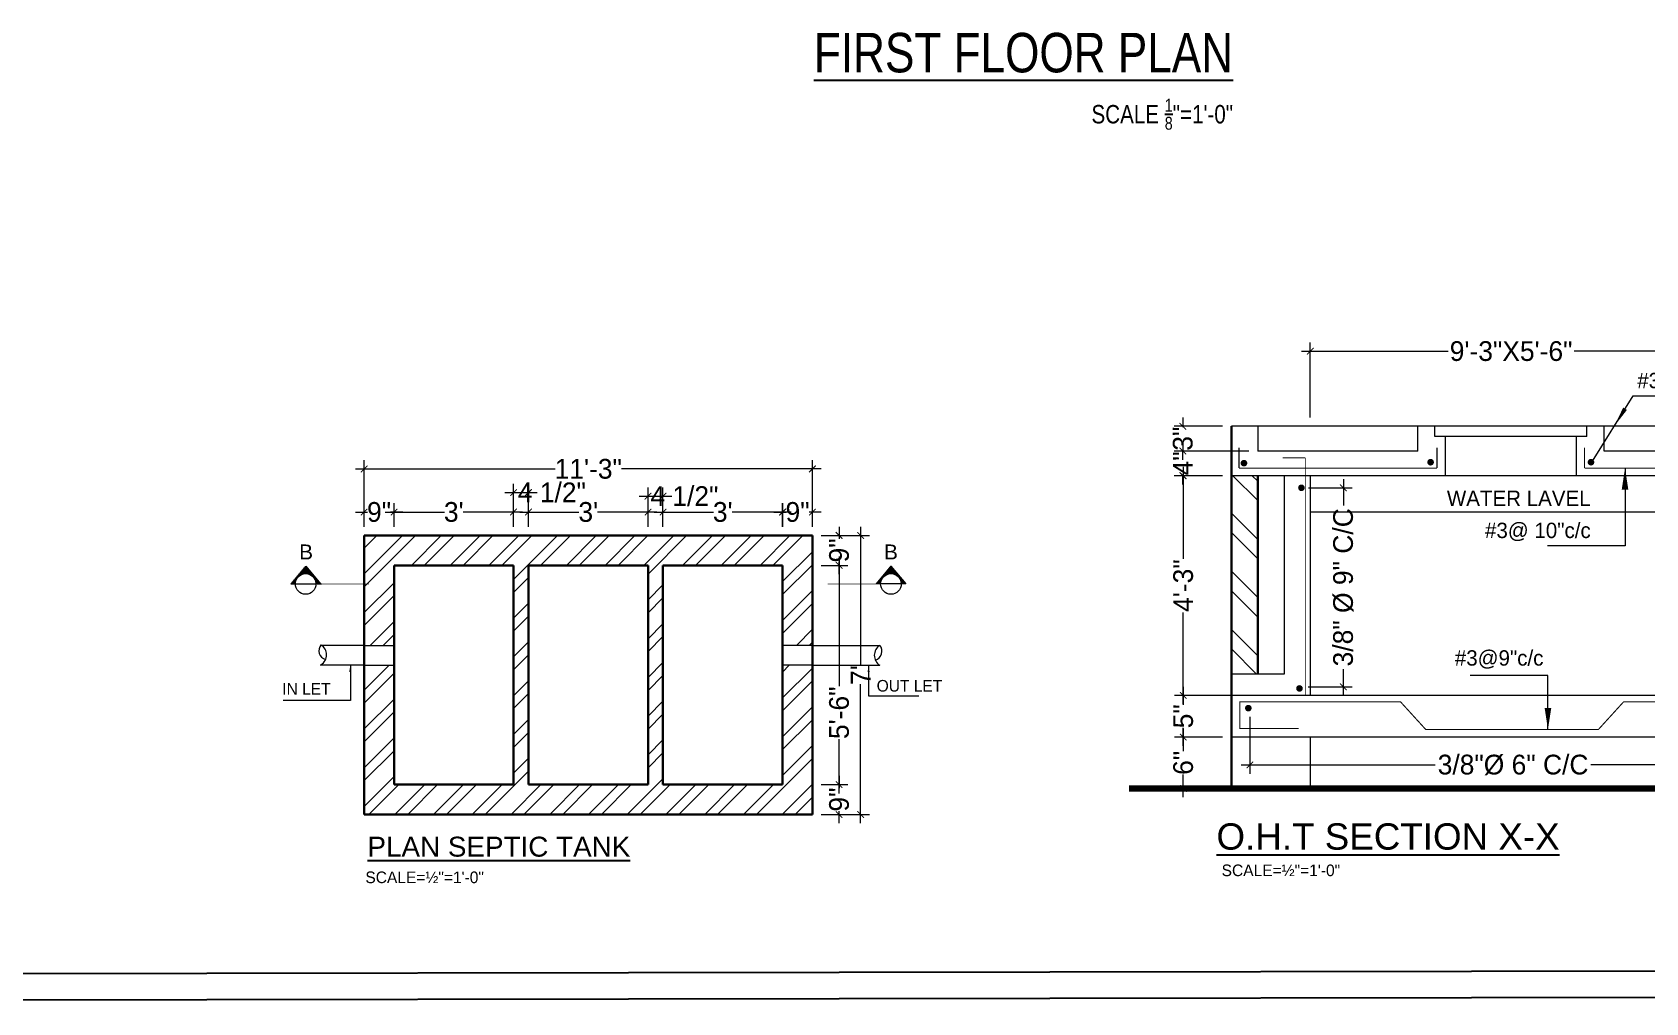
# Model space of a CAD drawing. Header units: inches. Extents: x -139043 to 10134, y -60114 to -24856.
# Drawn here: x -7789 to -7054, y -27803 to -27361 of the extents above; entities that cross this region are included whole.
import ezdxf
from ezdxf.enums import TextEntityAlignment as Align

# ---------------------------------------------------------------- set-up
doc = ezdxf.new("R2010")
doc.units = ezdxf.units.IN
doc.header["$MEASUREMENT"] = 0
doc.header["$PDMODE"] = 34
doc.layers.get('Defpoints').update_dxf_attribs({"color": 183})
for name, color, linetype, lineweight in [('demention', 1, 'Continuous', 5), ('dimension', 8, 'Continuous', 20), ('gwr', 255, 'Continuous', 13), ('HATCH', 8, 'Continuous', 5), ('wall', 1, 'Continuous', 30)]:
    doc.layers.add(name, color=color, linetype=linetype, lineweight=lineweight)
doc.layers.add('GASS', color=7, linetype='Continuous', true_color=0x00f000)
doc.layers.add('stair', color=6, linetype='Continuous')
doc.layers.add('TEXT', color=2, linetype='Continuous')
doc.styles.add('AZHAR', font='romantic.ttf', dxfattribs={"width": 0.8})
doc.styles.add('ROMANS', font='romans', dxfattribs={"height": 6})
doc.styles.add('ROMANTIC', font='arial.ttf', dxfattribs={"width": 0.75, "height": 12})
doc.styles.add('STYLE2', font='arial.ttf')
doc.dimstyles.new('1-2', dxfattribs={"dimtxt": 9, "dimasz": 3, "dimexe": 4, "dimexo": 4, "dimgap": 4, "dimtad": 0, "dimdec": 1, "dimzin": 0, "dimdsep": 46, "dimlunit": 4, "dimtxsty": 'Standard', "dimblk": 'ARCHTICK', "dimcen": 4, "dimdle": 4, "dimclrd": 1, "dimclre": 1, "dimclrt": 3, "dimadec": 0, "dimazin": 0, "dimtfac": 1, "dimtdec": 1, "dimtofl": 0, "dimtmove": 1, "dimatfit": 3, "dimldrblk": 'ARCHTICK', "dimfxl": 4, "dimtolj": 1, "dimtzin": 0, "dimarcsym": 0})
doc.dimstyles.new('SUBMISSION', dxfattribs={"dimtxt": 6.125, "dimasz": 3, "dimexe": 2.5, "dimexo": 2.5, "dimgap": 1.5, "dimtad": 1, "dimdec": 4, "dimzin": 3, "dimdsep": 46, "dimlunit": 4, "dimtxsty": 'ROMANS', "dimcen": 3, "dimdle": 2, "dimclrd": 1, "dimclre": 1, "dimclrt": 7, "dimadec": 0, "dimazin": 0, "dimtfac": 1, "dimtdec": 4, "dimtofl": 0, "dimtmove": 2, "dimatfit": 3, "dimfxl": 1, "dimtolj": 1, "dimlwd": 9, "dimlwe": 9, "dimarcsym": 0})

# ---------------------------------------------------------------- blocks, each defined once
blk = doc.blocks.new('_ArchTick')
at = {"color": 0, "linetype": 'ByBlock', "const_width": 0.15}
blk.add_lwpolyline([(-0.5, -0.5), (0.5, 0.5)], dxfattribs=at)
blk = doc.blocks.new('*D195')
at = {"layer": 'Defpoints', "color": 0}
for p in [(-32012.13, -22047.61), (-32025.67, -22058.27), (-32012.13, -22058.27)]:
    blk.add_point(p, dxfattribs=at)
at = {"layer": 'dimension', "color": 1, "lineweight": -2}
for p, q in [((-32025.67, -22054.27), (-32025.67, -22043.61)), ((-32012.13, -22054.27), (-32012.13, -22043.61)), ((-32029.67, -22047.61), (-32024.17, -22047.61)), ((-32008.13, -22047.61), (-32013.64, -22047.61))]:
    blk.add_line(p, q, dxfattribs=at)
at = {"layer": 'dimension', "color": 1, "lineweight": -2, "xscale": 3, "yscale": 3, "zscale": 3, "rotation": 180}
blk.add_blockref('_ArchTick', (-32025.67, -22047.61), dxfattribs=at)
at = {"layer": 'dimension', "color": 1, "lineweight": -2, "xscale": 3, "yscale": 3, "zscale": 3}
blk.add_blockref('_ArchTick', (-32012.13, -22047.61), dxfattribs=at)
at = {"layer": 'dimension', "color": 2, "insert": (-32018.9, -22047.61), "char_height": 9, "attachment_point": 5}
blk.add_mtext('\\A1;9"', dxfattribs=at)
blk = doc.blocks.new('*D196')
at = {"layer": 'Defpoints', "color": 0}
for p in [(-32012.13, -22058.27), (-31999.96, -22058.27), (-32012.13, -22071.9)]:
    blk.add_point(p, dxfattribs=at)
at = {"layer": 'dimension', "color": 1, "lineweight": -2}
for p, q in [((-32008.13, -22058.27), (-31995.96, -22058.27)), ((-31999.96, -22054.27), (-31999.96, -22059.82)), ((-32008.13, -22071.9), (-31995.96, -22071.9)), ((-31999.96, -22075.9), (-31999.96, -22070.35))]:
    blk.add_line(p, q, dxfattribs=at)
at = {"layer": 'dimension', "color": 1, "lineweight": -2, "xscale": 3, "yscale": 3, "zscale": 3}
for p, rotation in [((-31999.96, -22058.27), 90), ((-31999.96, -22071.9), 270)]:
    blk.add_blockref('_ArchTick', p, dxfattribs=dict(at, rotation=rotation))
at = {"layer": 'dimension', "color": 2, "insert": (-31999.96, -22065.09), "char_height": 9, "attachment_point": 5, "rotation": 90}
blk.add_mtext('\\A1;9"', dxfattribs=at)
blk = doc.blocks.new('*D197')
at = {"layer": 'Defpoints', "color": 0}
for p in [(-32080.25, -22040.39), (-32087.07, -22058.27), (-32080.25, -22058.27)]:
    blk.add_point(p, dxfattribs=at)
at = {"layer": 'dimension', "color": 1, "lineweight": -2}
for p, q in [((-32087.07, -22054.27), (-32087.07, -22036.39)), ((-32080.25, -22054.27), (-32080.25, -22036.39)), ((-32091.07, -22040.39), (-32076.25, -22040.39))]:
    blk.add_line(p, q, dxfattribs=at)
at = {"layer": 'dimension', "color": 1, "lineweight": -2, "xscale": 3, "yscale": 3, "zscale": 3, "rotation": 180}
blk.add_blockref('_ArchTick', (-32087.07, -22040.39), dxfattribs=at)
at = {"layer": 'dimension', "color": 1, "lineweight": -2, "xscale": 3, "yscale": 3, "zscale": 3}
blk.add_blockref('_ArchTick', (-32080.25, -22040.39), dxfattribs=at)
at = {"layer": 'dimension', "color": 2, "insert": (-32070.5, -22040.39), "char_height": 9, "attachment_point": 5}
blk.add_mtext('\\A1;4 1/2"', dxfattribs=at)
blk = doc.blocks.new('*D198')
at = {"layer": 'Defpoints', "color": 0}
for p in [(-32025.76, -22047.61), (-32080.25, -22058.27), (-32025.76, -22058.27)]:
    blk.add_point(p, dxfattribs=at)
at = {"layer": 'dimension', "color": 1, "lineweight": -2}
for p, q in [((-32080.25, -22054.27), (-32080.25, -22043.61)), ((-32025.76, -22054.27), (-32025.76, -22043.61)), ((-32084.25, -22047.61), (-32057.24, -22047.61)), ((-32021.76, -22047.61), (-32048.77, -22047.61))]:
    blk.add_line(p, q, dxfattribs=at)
at = {"layer": 'dimension', "color": 1, "lineweight": -2, "xscale": 3, "yscale": 3, "zscale": 3, "rotation": 180}
blk.add_blockref('_ArchTick', (-32080.25, -22047.61), dxfattribs=at)
at = {"layer": 'dimension', "color": 1, "lineweight": -2, "xscale": 3, "yscale": 3, "zscale": 3}
blk.add_blockref('_ArchTick', (-32025.76, -22047.61), dxfattribs=at)
at = {"layer": 'dimension', "color": 2, "insert": (-32053.01, -22047.61), "char_height": 9, "attachment_point": 5}
blk.add_mtext("\\A1;3'", dxfattribs=at)
blk = doc.blocks.new('*D199')
at = {"layer": 'Defpoints', "color": 0}
for p in [(-32012.13, -22171.81), (-31999.96, -22171.81), (-32012.13, -22185.44)]:
    blk.add_point(p, dxfattribs=at)
at = {"layer": 'dimension', "color": 1, "lineweight": -2}
for p, q in [((-31999.96, -22167.81), (-31999.96, -22173.36)), ((-32008.13, -22171.81), (-31995.96, -22171.81)), ((-32008.13, -22185.44), (-31995.96, -22185.44)), ((-31999.96, -22189.44), (-31999.96, -22183.89))]:
    blk.add_line(p, q, dxfattribs=at)
at = {"layer": 'dimension', "color": 1, "lineweight": -2, "xscale": 3, "yscale": 3, "zscale": 3}
for p, rotation in [((-31999.96, -22171.81), 90), ((-31999.96, -22185.44), 270)]:
    blk.add_blockref('_ArchTick', p, dxfattribs=dict(at, rotation=rotation))
at = {"layer": 'dimension', "color": 2, "insert": (-31999.96, -22178.62), "char_height": 9, "attachment_point": 5, "rotation": 90}
blk.add_mtext('\\A1;9"', dxfattribs=at)
blk = doc.blocks.new('*D200')
at = {"layer": 'Defpoints', "color": 0}
for p in [(-32012.13, -22071.9), (-31999.96, -22071.9), (-32012.13, -22171.81)]:
    blk.add_point(p, dxfattribs=at)
at = {"layer": 'dimension', "color": 1, "lineweight": -2}
for p, q in [((-32008.13, -22071.9), (-31995.96, -22071.9)), ((-31999.96, -22067.9), (-31999.96, -22127.01)), ((-31999.96, -22175.81), (-31999.96, -22151.12)), ((-32008.13, -22171.81), (-31995.96, -22171.81))]:
    blk.add_line(p, q, dxfattribs=at)
at = {"layer": 'dimension', "color": 1, "lineweight": -2, "xscale": 3, "yscale": 3, "zscale": 3}
for p, rotation in [((-31999.96, -22071.9), 90), ((-31999.96, -22171.81), 270)]:
    blk.add_blockref('_ArchTick', p, dxfattribs=dict(at, rotation=rotation))
at = {"layer": 'dimension', "color": 2, "insert": (-31999.96, -22139.07), "char_height": 9, "attachment_point": 5, "rotation": 90}
blk.add_mtext('\\A1;5\'-6"', dxfattribs=at)
blk = doc.blocks.new('*D201')
at = {"layer": 'Defpoints', "color": 0}
for p in [(-32012.13, -22058.27), (-31990.14, -22058.27), (-32012.13, -22185.44)]:
    blk.add_point(p, dxfattribs=at)
at = {"layer": 'dimension', "color": 1, "lineweight": -2}
for p, q in [((-32008.13, -22058.27), (-31986.14, -22058.27)), ((-31990.14, -22054.27), (-31990.14, -22117.66)), ((-31990.14, -22189.44), (-31990.14, -22126.05)), ((-32008.13, -22185.44), (-31986.14, -22185.44))]:
    blk.add_line(p, q, dxfattribs=at)
at = {"layer": 'dimension', "color": 1, "lineweight": -2, "xscale": 3, "yscale": 3, "zscale": 3}
for p, rotation in [((-31990.14, -22058.27), 90), ((-31990.14, -22185.44), 270)]:
    blk.add_blockref('_ArchTick', p, dxfattribs=dict(at, rotation=rotation))
at = {"layer": 'dimension', "color": 2, "insert": (-31990.14, -22121.86), "char_height": 9, "attachment_point": 5, "rotation": 90}
blk.add_mtext("\\A1;7'", dxfattribs=at)
blk = doc.blocks.new('*X175')
at = {"color": 0}
for p, q in [((162, 195), (194, 195)), ((165, 123), (165, 198)), ((166, 200), (190, 200)), ((170, 124), (170, 204)), ((171, 205), (185, 205)), ((175, 210), (181, 210)), ((175, 124), (175, 210)), ((180, 124), (180, 212)), ((185, 124), (185, 206)), ((190, 123), (190, 200)), ((4, 5), (54, 5)), ((5, 0), (5, 6)), ((8, 10), (54, 10)), ((10, 0), (10, 12)), ((12, 15), (55, 15)), ((15, 0), (15, 18)), ((17, 20), (56, 20)), ((20, 0), (20, 24)), ((21, 25), (57, 25)), ((25, 30), (58, 30)), ((25, 0), (25, 30)), ((29, 35), (59, 35)), ((30, 0), (30, 36)), ((33, 40), (61, 40)), ((35, 0), (35, 42)), ((37, 45), (62, 45)), ((40, 0), (40, 48)), ((42, 50), (65, 50)), ((45, 0), (45, 54)), ((46, 55), (67, 55)), ((50, 60), (69, 60)), ((50, 0), (50, 60)), ((54, 65), (72, 65)), ((55, 16), (55, 66)), ((58, 70), (76, 70)), ((60, 38), (60, 72)), ((62, 75), (79, 75)), ((65, 51), (65, 78)), ((67, 80), (83, 80)), ((70, 61), (70, 84)), ((71, 85), (88, 85)), ((75, 90), (93, 90)), ((75, 69), (75, 90)), ((79, 95), (98, 95)), ((80, 76), (80, 96)), ((83, 100), (105, 100)), ((85, 82), (85, 102)), ((87, 105), (112, 105)), ((90, 87), (90, 108)), ((91, 110), (121, 110)), ((95, 92), (95, 114)), ((96, 115), (132, 115)), ((100, 120), (147, 120)), ((100, 96), (100, 120)), ((104, 125), (252, 125)), ((105, 100), (105, 126)), ((108, 130), (248, 130)), ((110, 104), (110, 132)), ((112, 135), (244, 135)), ((115, 107), (115, 138)), ((116, 140), (240, 140)), ((120, 110), (120, 144)), ((121, 145), (235, 145)), ((125, 150), (231, 150)), ((125, 112), (125, 150)), ((129, 155), (227, 155)), ((130, 114), (130, 156)), ((133, 160), (223, 160)), ((135, 116), (135, 162)), ((137, 165), (219, 165)), ((140, 118), (140, 168)), ((141, 170), (215, 170)), ((145, 120), (145, 174)), ((146, 175), (210, 175)), ((150, 180), (206, 180)), ((150, 121), (150, 180)), ((154, 185), (202, 185)), ((155, 122), (155, 186)), ((158, 190), (198, 190)), ((160, 123), (160, 192)), ((195, 123), (195, 194)), ((200, 122), (200, 188)), ((205, 121), (205, 182)), ((209, 120), (256, 120)), ((210, 120), (210, 176)), ((215, 118), (215, 170)), ((220, 117), (220, 164)), ((224, 115), (260, 115)), ((225, 115), (225, 157)), ((230, 113), (230, 151)), ((235, 110), (235, 145)), ((235, 110), (265, 110)), ((240, 107), (240, 139)), ((244, 105), (269, 105)), ((245, 104), (245, 133)), ((250, 101), (250, 127)), ((251, 100), (273, 100)), ((255, 97), (255, 121)), ((258, 95), (277, 95)), ((260, 93), (260, 115)), ((263, 90), (281, 90)), ((265, 88), (265, 109)), ((268, 85), (285, 85)), ((270, 83), (270, 103)), ((273, 80), (289, 80)), ((275, 77), (275, 97)), ((277, 75), (294, 75)), ((280, 71), (280, 91)), ((280, 70), (298, 70)), ((284, 65), (302, 65)), ((285, 63), (285, 85)), ((287, 60), (306, 60)), ((289, 55), (310, 55)), ((290, 53), (290, 79)), ((291, 50), (314, 50)), ((294, 45), (319, 45)), ((295, 41), (295, 73)), ((295, 40), (323, 40)), ((297, 35), (327, 35)), ((298, 30), (331, 30)), ((299, 25), (335, 25)), ((300, 22), (300, 67)), ((300, 20), (339, 20)), ((301, 15), (344, 15)), ((302, 10), (348, 10)), ((302, 5), (352, 5)), ((305, 0), (305, 61)), ((310, 0), (310, 55)), ((315, 0), (315, 49)), ((320, 0), (320, 43)), ((325, 0), (325, 37)), ((330, 0), (330, 31)), ((335, 0), (335, 25)), ((340, 0), (340, 19)), ((345, 0), (345, 13)), ((350, 0), (350, 7)), ((355, 0), (355, 1))]:
    blk.add_line(p, q, dxfattribs=at)
blk = doc.blocks.new('*D202')
at = {"layer": 'Defpoints', "color": 0}
for p in [(-32148.38, -22047.61), (-32202.87, -22058.27), (-32148.38, -22058.27)]:
    blk.add_point(p, dxfattribs=at)
at = {"layer": 'dimension', "color": 1, "lineweight": -2}
for p, q in [((-32202.87, -22054.27), (-32202.87, -22043.61)), ((-32148.38, -22054.27), (-32148.38, -22043.61)), ((-32206.87, -22047.61), (-32179.86, -22047.61)), ((-32144.38, -22047.61), (-32171.39, -22047.61))]:
    blk.add_line(p, q, dxfattribs=at)
at = {"layer": 'dimension', "color": 1, "lineweight": -2, "xscale": 3, "yscale": 3, "zscale": 3, "rotation": 180}
blk.add_blockref('_ArchTick', (-32202.87, -22047.61), dxfattribs=at)
at = {"layer": 'dimension', "color": 1, "lineweight": -2, "xscale": 3, "yscale": 3, "zscale": 3}
blk.add_blockref('_ArchTick', (-32148.38, -22047.61), dxfattribs=at)
at = {"layer": 'dimension', "color": 2, "insert": (-32175.63, -22047.61), "char_height": 9, "attachment_point": 5}
blk.add_mtext("\\A1;3'", dxfattribs=at)
blk = doc.blocks.new('*D203')
at = {"layer": 'Defpoints', "color": 0}
for p in [(-32202.87, -22047.61), (-32216.5, -22058.27), (-32202.87, -22058.27)]:
    blk.add_point(p, dxfattribs=at)
at = {"layer": 'dimension', "color": 1, "lineweight": -2}
for p, q in [((-32216.5, -22054.27), (-32216.5, -22043.61)), ((-32202.87, -22054.27), (-32202.87, -22043.61)), ((-32220.5, -22047.61), (-32214.95, -22047.61)), ((-32198.87, -22047.61), (-32204.42, -22047.61))]:
    blk.add_line(p, q, dxfattribs=at)
at = {"layer": 'dimension', "color": 1, "lineweight": -2, "xscale": 3, "yscale": 3, "zscale": 3, "rotation": 180}
blk.add_blockref('_ArchTick', (-32216.5, -22047.61), dxfattribs=at)
at = {"layer": 'dimension', "color": 1, "lineweight": -2, "xscale": 3, "yscale": 3, "zscale": 3}
blk.add_blockref('_ArchTick', (-32202.87, -22047.61), dxfattribs=at)
at = {"layer": 'dimension', "color": 2, "insert": (-32209.69, -22047.61), "char_height": 9, "attachment_point": 5}
blk.add_mtext('\\A1;9"', dxfattribs=at)
blk = doc.blocks.new('*D204')
at = {"layer": 'Defpoints', "color": 0}
for p in [(-32141.56, -22038.69), (-32148.38, -22058.27), (-32141.56, -22058.27)]:
    blk.add_point(p, dxfattribs=at)
at = {"layer": 'dimension', "color": 1, "lineweight": -2}
for p, q in [((-32148.38, -22054.27), (-32148.38, -22034.69)), ((-32141.56, -22054.27), (-32141.56, -22034.69)), ((-32152.38, -22038.69), (-32137.56, -22038.69))]:
    blk.add_line(p, q, dxfattribs=at)
at = {"layer": 'dimension', "color": 1, "lineweight": -2, "xscale": 3, "yscale": 3, "zscale": 3, "rotation": 180}
blk.add_blockref('_ArchTick', (-32148.38, -22038.69), dxfattribs=at)
at = {"layer": 'dimension', "color": 1, "lineweight": -2, "xscale": 3, "yscale": 3, "zscale": 3}
blk.add_blockref('_ArchTick', (-32141.56, -22038.69), dxfattribs=at)
at = {"layer": 'dimension', "color": 2, "insert": (-32130.92, -22038.69), "char_height": 9, "attachment_point": 5}
blk.add_mtext('\\A1;4 1/2"', dxfattribs=at)
blk = doc.blocks.new('*D205')
at = {"layer": 'Defpoints', "color": 0}
for p in [(-32012.13, -22027.95), (-32216.5, -22050.21), (-32012.13, -22050.21)]:
    blk.add_point(p, dxfattribs=at)
at = {"layer": 'dimension', "color": 1, "lineweight": -2}
for p, q in [((-32220.5, -22027.95), (-32129.44, -22027.95)), ((-32216.5, -22046.21), (-32216.5, -22023.95)), ((-32008.13, -22027.95), (-32099.19, -22027.95)), ((-32012.13, -22046.21), (-32012.13, -22023.95))]:
    blk.add_line(p, q, dxfattribs=at)
at = {"layer": 'dimension', "color": 1, "lineweight": -2, "xscale": 3, "yscale": 3, "zscale": 3, "rotation": 180}
blk.add_blockref('_ArchTick', (-32216.5, -22027.95), dxfattribs=at)
at = {"layer": 'dimension', "color": 1, "lineweight": -2, "xscale": 3, "yscale": 3, "zscale": 3}
blk.add_blockref('_ArchTick', (-32012.13, -22027.95), dxfattribs=at)
at = {"layer": 'dimension', "color": 2, "insert": (-32114.32, -22027.95), "char_height": 9, "attachment_point": 5}
blk.add_mtext('\\A1;11\'-3"', dxfattribs=at)
blk = doc.blocks.new('*D206')
at = {"layer": 'Defpoints', "color": 0}
for p in [(-32087.07, -22047.61), (-32141.56, -22058.27), (-32087.07, -22058.27)]:
    blk.add_point(p, dxfattribs=at)
at = {"layer": 'dimension', "color": 1, "lineweight": -2}
for p, q in [((-32141.56, -22054.27), (-32141.56, -22043.61)), ((-32087.07, -22054.27), (-32087.07, -22043.61)), ((-32145.56, -22047.61), (-32118.55, -22047.61)), ((-32083.07, -22047.61), (-32110.08, -22047.61))]:
    blk.add_line(p, q, dxfattribs=at)
at = {"layer": 'dimension', "color": 1, "lineweight": -2, "xscale": 3, "yscale": 3, "zscale": 3, "rotation": 180}
blk.add_blockref('_ArchTick', (-32141.56, -22047.61), dxfattribs=at)
at = {"layer": 'dimension', "color": 1, "lineweight": -2, "xscale": 3, "yscale": 3, "zscale": 3}
blk.add_blockref('_ArchTick', (-32087.07, -22047.61), dxfattribs=at)
at = {"layer": 'dimension', "color": 2, "insert": (-32114.32, -22047.61), "char_height": 9, "attachment_point": 5}
blk.add_mtext("\\A1;3'", dxfattribs=at)
blk = doc.blocks.new('*D153')
at = {"layer": 'Defpoints', "color": 0}
for p in [(-31579.57, -22125.16), (-31560.47, -22125.16), (-31579.57, -22153.86)]:
    blk.add_point(p, dxfattribs=at)
at = {"layer": 'dimension', "color": 1, "lineweight": -2}
for p, q in [((-31575.57, -22125.16), (-31556.47, -22125.16)), ((-31560.47, -22121.16), (-31560.47, -22134.24)), ((-31560.47, -22157.86), (-31560.47, -22144.77)), ((-31575.57, -22153.86), (-31556.47, -22153.86))]:
    blk.add_line(p, q, dxfattribs=at)
at = {"layer": 'dimension', "color": 1, "lineweight": -2, "xscale": 3, "yscale": 3, "zscale": 3}
for p, rotation in [((-31560.47, -22125.16), 90), ((-31560.47, -22153.86), 270)]:
    blk.add_blockref('_ArchTick', p, dxfattribs=dict(at, rotation=rotation))
at = {"layer": 'dimension', "color": 2, "insert": (-31560.47, -22139.51), "char_height": 9, "attachment_point": 5, "rotation": 90}
blk.add_mtext('\\A1;9"', dxfattribs=at)
blk = doc.blocks.new('*D154')
at = {"layer": 'Defpoints', "color": 0}
for p in [(-31856.58, -22134.85), (-31748.91, -22134.85), (-31834.7, -22153.86)]:
    blk.add_point(p, dxfattribs=at)
at = {"layer": 'dimension', "color": 1, "lineweight": -2}
for p, q in [((-31856.58, -22130.85), (-31856.58, -22139.09)), ((-31752.91, -22134.85), (-31860.58, -22134.85)), ((-31838.7, -22153.86), (-31860.58, -22153.86)), ((-31856.58, -22157.86), (-31856.58, -22149.62))]:
    blk.add_line(p, q, dxfattribs=at)
at = {"layer": 'dimension', "color": 1, "lineweight": -2, "xscale": 3, "yscale": 3, "zscale": 3}
for p, rotation in [((-31856.58, -22134.85), 90), ((-31856.58, -22153.86), 270)]:
    blk.add_blockref('_ArchTick', p, dxfattribs=dict(at, rotation=rotation))
at = {"layer": 'dimension', "color": 2, "insert": (-31856.58, -22144.35), "char_height": 9, "attachment_point": 5, "rotation": 90}
blk.add_mtext('\\A1;5"', dxfattribs=at)
blk = doc.blocks.new('*D155')
at = {"layer": 'Defpoints', "color": 0}
for p in [(-31856.58, -22034.73), (-31834.64, -22034.73), (-31842.27, -22134.85)]:
    blk.add_point(p, dxfattribs=at)
at = {"layer": 'dimension', "color": 1, "lineweight": -2}
for p, q in [((-31856.58, -22030.73), (-31856.58, -22072.55)), ((-31838.64, -22034.73), (-31860.58, -22034.73)), ((-31856.58, -22138.85), (-31856.58, -22097.03)), ((-31846.27, -22134.85), (-31860.58, -22134.85))]:
    blk.add_line(p, q, dxfattribs=at)
at = {"layer": 'dimension', "color": 1, "lineweight": -2, "xscale": 3, "yscale": 3, "zscale": 3}
for p, rotation in [((-31856.58, -22034.73), 90), ((-31856.58, -22134.85), 270)]:
    blk.add_blockref('_ArchTick', p, dxfattribs=dict(at, rotation=rotation))
at = {"layer": 'dimension', "color": 2, "insert": (-31856.58, -22084.79), "char_height": 9, "attachment_point": 5, "rotation": 90}
blk.add_mtext('\\A1;4\'-3"', dxfattribs=at)
blk = doc.blocks.new('*D156')
at = {"layer": 'Defpoints', "color": 0}
for p in [(-31856.58, -22153.86), (-31834.64, -22153.86), (-31834.64, -22177.26)]:
    blk.add_point(p, dxfattribs=at)
at = {"layer": 'dimension', "color": 1, "lineweight": -2}
for p, q in [((-31838.64, -22153.86), (-31860.58, -22153.86)), ((-31856.58, -22149.86), (-31856.58, -22160.27)), ((-31838.64, -22177.26), (-31860.58, -22177.26)), ((-31856.58, -22181.26), (-31856.58, -22170.85))]:
    blk.add_line(p, q, dxfattribs=at)
at = {"layer": 'dimension', "color": 1, "lineweight": -2, "xscale": 3, "yscale": 3, "zscale": 3}
for p, rotation in [((-31856.58, -22153.86), 90), ((-31856.58, -22177.26), 270)]:
    blk.add_blockref('_ArchTick', p, dxfattribs=dict(at, rotation=rotation))
at = {"layer": 'dimension', "color": 2, "insert": (-31856.58, -22165.56), "char_height": 9, "attachment_point": 5, "rotation": 90}
blk.add_mtext('\\A1;6"', dxfattribs=at)
blk = doc.blocks.new('*D157')
at = {"layer": 'Defpoints', "color": 0}
for p in [(-31803.44, -22040.23), (-31803.59, -22130.91), (-31783.56, -22130.91)]:
    blk.add_point(p, dxfattribs=at)
at = {"layer": 'dimension', "color": 1, "lineweight": -2}
for p, q in [((-31783.56, -22036.23), (-31783.56, -22048.33)), ((-31799.44, -22040.23), (-31779.56, -22040.23)), ((-31783.56, -22134.91), (-31783.56, -22122.81)), ((-31799.59, -22130.91), (-31779.56, -22130.91))]:
    blk.add_line(p, q, dxfattribs=at)
at = {"layer": 'dimension', "color": 1, "lineweight": -2, "xscale": 3, "yscale": 3, "zscale": 3}
for p, rotation in [((-31783.56, -22040.23), 90), ((-31783.56, -22130.91), 270)]:
    blk.add_blockref('_ArchTick', p, dxfattribs=dict(at, rotation=rotation))
at = {"layer": 'dimension', "color": 2, "insert": (-31783.56, -22085.57), "char_height": 9, "attachment_point": 5, "rotation": 90}
blk.add_mtext('\\A1;3/8" %%c 9" C/C', dxfattribs=at)
blk = doc.blocks.new('*D158')
at = {"layer": 'Defpoints', "color": 0}
for p in [(-31856.77, -22012.2), (-31834.64, -22012.2), (-31834.64, -22023.49)]:
    blk.add_point(p, dxfattribs=at)
at = {"layer": 'dimension', "color": 1, "lineweight": -2}
for p, q in [((-31856.77, -22008.2), (-31856.77, -22012.59)), ((-31838.64, -22012.2), (-31860.77, -22012.2)), ((-31838.64, -22023.49), (-31860.77, -22023.49)), ((-31856.77, -22027.49), (-31856.77, -22023.11))]:
    blk.add_line(p, q, dxfattribs=at)
at = {"layer": 'dimension', "color": 1, "lineweight": -2, "xscale": 3, "yscale": 3, "zscale": 3}
for p, rotation in [((-31856.77, -22012.2), 90), ((-31856.77, -22023.49), 270)]:
    blk.add_blockref('_ArchTick', p, dxfattribs=dict(at, rotation=rotation))
at = {"layer": 'dimension', "color": 2, "insert": (-31856.77, -22017.85), "char_height": 9, "attachment_point": 5, "rotation": 90}
blk.add_mtext('\\A1;3"', dxfattribs=at)
blk = doc.blocks.new('*D159')
at = {"layer": 'Defpoints', "color": 0}
for p in [(-31856.77, -22023.49), (-31822.64, -22023.49), (-31834.7, -22034.73)]:
    blk.add_point(p, dxfattribs=at)
at = {"layer": 'dimension', "color": 1, "lineweight": -2}
for p, q in [((-31826.64, -22023.49), (-31860.77, -22023.49)), ((-31856.77, -22019.49), (-31856.77, -22023.67)), ((-31838.7, -22034.73), (-31860.77, -22034.73)), ((-31856.77, -22038.73), (-31856.77, -22034.56))]:
    blk.add_line(p, q, dxfattribs=at)
at = {"layer": 'dimension', "color": 1, "lineweight": -2, "xscale": 3, "yscale": 3, "zscale": 3}
for p, rotation in [((-31856.77, -22023.49), 90), ((-31856.77, -22034.73), 270)]:
    blk.add_blockref('_ArchTick', p, dxfattribs=dict(at, rotation=rotation))
at = {"layer": 'dimension', "color": 2, "insert": (-31856.77, -22029.11), "char_height": 9, "attachment_point": 5, "rotation": 90}
blk.add_mtext('\\A1;4"', dxfattribs=at)
blk = doc.blocks.new('*D160')
at = {"layer": 'Defpoints', "color": 0}
for p in [(-31826.15, -22140.63), (-31586.25, -22140.19), (-31826.15, -22166.52)]:
    blk.add_point(p, dxfattribs=at)
at = {"layer": 'dimension', "color": 1, "lineweight": -2}
for p, q in [((-31826.15, -22144.63), (-31826.15, -22170.52)), ((-31586.25, -22144.19), (-31586.25, -22170.52)), ((-31830.15, -22166.52), (-31741.69, -22166.52)), ((-31582.25, -22166.52), (-31670.71, -22166.52))]:
    blk.add_line(p, q, dxfattribs=at)
at = {"layer": 'dimension', "color": 1, "lineweight": -2, "xscale": 3, "yscale": 3, "zscale": 3, "rotation": 180}
blk.add_blockref('_ArchTick', (-31826.15, -22166.52), dxfattribs=at)
at = {"layer": 'dimension', "color": 1, "lineweight": -2, "xscale": 3, "yscale": 3, "zscale": 3}
blk.add_blockref('_ArchTick', (-31586.25, -22166.52), dxfattribs=at)
at = {"layer": 'dimension', "color": 2, "insert": (-31706.2, -22166.52), "char_height": 9, "attachment_point": 5}
blk.add_mtext('\\A1;3/8"%%c 6" C/C', dxfattribs=at)
blk = doc.blocks.new('*D161')
at = {"layer": 'Defpoints', "color": 0}
for p in [(-31798.64, -21977.98), (-31798.64, -22012.22), (-31615.57, -22012.22)]:
    blk.add_point(p, dxfattribs=at)
at = {"layer": 'dimension', "color": 1, "lineweight": -2}
for p, q in [((-31802.64, -21977.98), (-31735.87, -21977.98)), ((-31798.64, -22008.22), (-31798.64, -21973.98)), ((-31611.57, -21977.98), (-31678.34, -21977.98)), ((-31615.57, -22008.22), (-31615.57, -21973.98))]:
    blk.add_line(p, q, dxfattribs=at)
at = {"layer": 'dimension', "color": 1, "lineweight": -2, "xscale": 3, "yscale": 3, "zscale": 3, "rotation": 180}
blk.add_blockref('_ArchTick', (-31798.64, -21977.98), dxfattribs=at)
at = {"layer": 'dimension', "color": 1, "lineweight": -2, "xscale": 3, "yscale": 3, "zscale": 3}
blk.add_blockref('_ArchTick', (-31615.57, -21977.98), dxfattribs=at)
at = {"layer": 'dimension', "color": 2, "insert": (-31707.1, -21977.98), "char_height": 9, "attachment_point": 5}
blk.add_mtext('\\A1;9\'-3"X5\'-6"', dxfattribs=at)
blk = doc.blocks.new('GFVY')
at = {"layer": 'HATCH'}
h = blk.add_hatch(dxfattribs=at)
h.set_pattern_fill('ANSI32', color=256, scale=33.304129, style=0)
h.set_pattern_definition([(45, (-38019.268, -11467.081), (-8.831091, 8.831091), []), (45, (-38013.38, -11467.081), (-8.831091, 8.831091), [])])
h.paths.add_polyline_path([(-32012.13, -22058.27), (-32216.5, -22058.27), (-32216.5, -22108.34), (-32202.87, -22108.34), (-32202.87, -22071.9), (-32148.38, -22071.9), (-32148.38, -22171.81), (-32202.87, -22171.81), (-32202.87, -22117.43), (-32216.5, -22117.43), (-32216.5, -22185.44), (-32012.13, -22185.44), (-32012.13, -22117.43), (-32025.76, -22117.43), (-32025.76, -22171.81), (-32080.25, -22171.81), (-32080.25, -22071.9), (-32025.76, -22071.9), (-32025.76, -22108.34), (-32012.13, -22108.34)])
h.paths.add_polyline_path([(-32087.07, -22071.9), (-32087.07, -22171.81), (-32141.56, -22171.81), (-32141.56, -22071.9)], flags=16)
at = {"layer": 'dimension'}
for p, q in [((-32243.16, -22072.24), (-32236.41, -22080.35)), ((-31976.32, -22072.24), (-31983.07, -22080.35)), ((-31976.32, -22072.24), (-31969.57, -22080.35)), ((-32249.91, -22080.35), (-32238.46, -22080.35)), ((-32237.97, -22080.35), (-32235.93, -22080.35)), ((-31969.57, -22080.35), (-31981.03, -22080.35))]:
    blk.add_line(p, q, dxfattribs=at)
at = {"layer": 'dimension', "const_width": 0.318}
for points in [[(-32238.46, -22080.35), (-32214.29, -22080.35)], [(-31981.03, -22080.35), (-32005.2, -22080.35)]]:
    blk.add_lwpolyline(points, dxfattribs=at)
at = {"layer": 'dimension'}
for centre in [(-32243.16, -22080.35), (-31976.32, -22080.35)]:
    blk.add_circle(centre, 4.7, dxfattribs=at)
at = {"layer": 'gwr'}
for p, q in [((-32216.5, -22108.34), (-32236.49, -22108.34)), ((-32216.5, -22108.34), (-32202.87, -22108.34)), ((-32012.13, -22108.34), (-32025.76, -22108.34)), ((-32012.13, -22108.34), (-31981.43, -22108.34)), ((-32216.5, -22117.43), (-32236.49, -22117.43)), ((-32216.5, -22117.43), (-32202.87, -22117.43)), ((-32012.13, -22117.43), (-32025.76, -22117.43)), ((-32012.13, -22117.43), (-31981.43, -22117.43))]:
    blk.add_line(p, q, dxfattribs=at)
for centre, radius, start, end in [((-32233.03, -22110.82), 4.11, 138.75061, 255.11635), ((-32239.06, -22112.66), 5.41, 302.90319, 57.09681), ((-31978.5, -22112.88), 5.41, 122.90319, 237.09681), ((-31984.52, -22111.05), 4.11, 284.88365, 41.24939)]:
    blk.add_arc(centre, radius, start, end, dxfattribs=at)
at = {"layer": 'wall'}
for p, q in [((-32216.5, -22058.27), (-32216.5, -22185.44)), ((-32216.5, -22058.27), (-32012.13, -22058.27)), ((-32012.13, -22058.27), (-32012.13, -22185.44)), ((-32202.87, -22071.9), (-32148.38, -22071.9)), ((-32202.87, -22071.9), (-32202.87, -22171.81)), ((-32148.38, -22071.9), (-32148.38, -22171.81)), ((-32141.56, -22071.9), (-32141.56, -22171.81)), ((-32141.56, -22071.9), (-32087.07, -22071.9)), ((-32087.07, -22071.9), (-32087.07, -22171.81)), ((-32080.25, -22071.9), (-32025.76, -22071.9)), ((-32080.25, -22071.9), (-32080.25, -22171.81)), ((-32025.76, -22071.9), (-32025.76, -22171.81)), ((-32202.87, -22171.81), (-32148.38, -22171.81)), ((-32141.56, -22171.81), (-32087.07, -22171.81)), ((-32080.25, -22171.81), (-32025.76, -22171.81)), ((-32216.5, -22185.44), (-32012.13, -22185.44))]:
    blk.add_line(p, q, dxfattribs=at)
at = {"layer": 'dimension', "yscale": 0.0379164593032329, "zscale": 0.0379164593049014}
for p, xscale in [((-32249.91, -22080.35), 0.0379164593032329), ((-31969.57, -22080.35), -0.0379164593032329)]:
    blk.add_blockref('*X175', p, dxfattribs=dict(at, xscale=xscale))
at = {"layer": 'TEXT', "style": 'STYLE2'}
for p in [(-32242.97, -22065.79), (-31976.32, -22065.79)]:
    blk.add_text('B', height=6.81, dxfattribs=at).set_placement(p, align=Align.MIDDLE)
at = {"layer": 'TEXT'}
for s, height, p in [('IN LET ', 5.298, (-32253.83, -22130.84)), ('OUT LET ', 5.298, (-31982.83, -22129.42)), ('SCALE=½"=1\'-0"', 5.2984, (-32215.94, -22216.7))]:
    blk.add_text(s, height=height, dxfattribs=at).set_placement(p)
at = {"layer": 'TEXT', "style": 'ROMANTIC'}
blk.add_text('%%UPLAN SEPTIC TANK', height=9.0829, dxfattribs=at).set_placement((-32215, -22204.62))
at = {"layer": 'dimension'}
for base, p1, p2, text, picture, middle in [((-32012.13, -22027.95), (-32216.5, -22050.21), (-32012.13, -22050.21), '11\'-3"', '*D205', (-32114.32, -22027.95)), ((-32202.87, -22047.61), (-32216.5, -22058.27), (-32202.87, -22058.27), '9"', '*D203', (-32209.69, -22047.61)), ((-32148.38, -22047.61), (-32202.87, -22058.27), (-32148.38, -22058.27), "3'", '*D202', (-32175.63, -22047.61)), ((-32087.07, -22047.61), (-32141.56, -22058.27), (-32087.07, -22058.27), "3'", '*D206', (-32114.32, -22047.61)), ((-32025.76, -22047.61), (-32080.25, -22058.27), (-32025.76, -22058.27), "3'", '*D198', (-32053.01, -22047.61)), ((-32012.13, -22047.61), (-32025.67, -22058.27), (-32012.13, -22058.27), '9"', '*D195', (-32018.9, -22047.61))]:
    dim = blk.add_linear_dim(base=base, p1=p1, p2=p2, text=text, dimstyle='1-2', dxfattribs=at)
    dim.commit()
    dim.dimension.update_dxf_attribs({"geometry": picture, "text_midpoint": middle})
for base, p1, p2, picture, middle in [((-32141.56, -22038.69), (-32148.38, -22058.27), (-32141.56, -22058.27), '*D204', (-32130.92, -22038.69)), ((-32080.25, -22040.39), (-32087.07, -22058.27), (-32080.25, -22058.27), '*D197', (-32070.5, -22040.39))]:
    dim = blk.add_linear_dim(base=base, p1=p1, p2=p2, text='4 1/2"', dimstyle='1-2', dxfattribs=at)
    dim.commit()
    dim.dimension.update_dxf_attribs({"geometry": picture, "text_midpoint": middle, "dimtype": 128})
for base, p1, p2, text, picture, middle in [((-31999.96, -22058.27), (-32012.13, -22071.9), (-32012.13, -22058.27), '9"', '*D196', (-31999.96, -22065.09)), ((-31990.14, -22058.27), (-32012.13, -22185.44), (-32012.13, -22058.27), "7'", '*D201', (-31990.14, -22121.86)), ((-31999.96, -22171.81), (-32012.13, -22185.44), (-32012.13, -22171.81), '9"', '*D199', (-31999.96, -22178.62))]:
    dim = blk.add_linear_dim(base=base, p1=p1, p2=p2, angle=90, text=text, dimstyle='1-2', dxfattribs=at)
    dim.commit()
    dim.dimension.update_dxf_attribs({"geometry": picture, "text_midpoint": middle})
dim = blk.add_linear_dim(base=(-31999.96, -22071.9), p1=(-32012.13, -22171.81), p2=(-32012.13, -22071.9), angle=90, text='5\'-6"', dimstyle='1-2', dxfattribs=at)
dim.commit()
dim.dimension.update_dxf_attribs({"geometry": '*D200', "text_midpoint": (-31999.96, -22139.07), "dimtype": 128})
at = {"layer": 'gwr'}
for points in [[(-32222.79, -22117.43), (-32222.79, -22133.47), (-32253.41, -22133.47)], [(-31986.5, -22117.56), (-31986.5, -22131.34), (-31963.61, -22131.34)]]:
    blk.add_leader(points, dimstyle='SUBMISSION', override={"dimclrd": 256}, dxfattribs=at)
blk = doc.blocks.new('DFVTGVBG')
at = {"layer": 'HATCH'}
h = blk.add_hatch(dxfattribs=at)
h.set_pattern_fill('ANSI32', color=256, scale=50, style=0)
h.set_pattern_definition([(135, (-33893.816, -23043.659), (13.25825, 13.25825), []), (135, (-33902.655, -23043.659), (13.25825, 13.25825), [])])
h.paths.add_polyline_path([(-31591.57, -22125.16), (-31579.57, -22125.16), (-31579.57, -22034.73), (-31591.57, -22034.73)])
h.paths.add_polyline_path([(-31822.64, -22034.73), (-31834.64, -22034.73), (-31834.64, -22125.16), (-31822.64, -22125.16)])
at = {"layer": 'dimension'}
for p, q in [((-31690.31, -22125.73), (-31725.71, -22125.73)), ((-31690.31, -22150.4), (-31690.31, -22125.73))]:
    blk.add_line(p, q, dxfattribs=at)
blk.add_lwpolyline([(-31690.31, -22150.4, 0, 3, 0), (-31690.31, -22140.62, 3, 3, 0)], format="xyseb", dxfattribs=at)
at = {"layer": 'gwr'}
for p, q in [((-31749.67, -22012.2), (-31834.64, -22012.2)), ((-31822.64, -22012.2), (-31822.64, -22023.49)), ((-31749.67, -22023.49), (-31749.67, -22012.2)), ((-31664.74, -22012.2), (-31749.67, -22012.2)), ((-31741.92, -22016.84), (-31741.92, -22012.2)), ((-31672.58, -22016.84), (-31672.58, -22012.2)), ((-31664.74, -22023.49), (-31664.74, -22012.2)), ((-31579.57, -22012.2), (-31664.74, -22012.2)), ((-31591.57, -22012.2), (-31591.57, -22023.49)), ((-31749.67, -22023.49), (-31822.64, -22023.49)), ((-31672.58, -22016.84), (-31741.92, -22016.84)), ((-31736.98, -22034.73), (-31736.98, -22016.84)), ((-31677.23, -22034.73), (-31677.23, -22016.84)), ((-31591.57, -22023.49), (-31664.74, -22023.49)), ((-31579.57, -22034.73), (-31834.64, -22034.73)), ((-31810.64, -22034.73), (-31810.64, -22125.16)), ((-31798.64, -22034.73), (-31798.64, -22134.85)), ((-31615.57, -22034.73), (-31615.57, -22134.85)), ((-31603.57, -22034.73), (-31603.57, -22125.16)), ((-31615.57, -22051.33), (-31798.64, -22051.33)), ((-31810.64, -22125.16), (-31834.64, -22125.16)), ((-31603.57, -22125.16), (-31579.57, -22125.16)), ((-31615.57, -22134.85), (-31798.64, -22134.85)), ((-31579.57, -22153.86), (-31834.64, -22153.86)), ((-31798.64, -22153.86), (-31798.64, -22177.26)), ((-31615.57, -22153.86), (-31615.57, -22177.26))]:
    blk.add_line(p, q, dxfattribs=at)
at = {"layer": 'HATCH'}
for p, q in [((-31670.69, -22029.32), (-31651.52, -21998.35)), ((-31651.52, -21998.35), (-31611.03, -21998.35)), ((-31655.17, -22031.27), (-31655.17, -22066.62)), ((-31655.17, -22066.62), (-31690.57, -22066.62))]:
    blk.add_line(p, q, dxfattribs=at)
for points in [[(-31660.1, -22012.2, 0, 2, 0), (-31655.15, -22004.2, 2, 2, 0)], [(-31655.17, -22031.27, 0, 3, 0), (-31655.17, -22041.05, 3, 3, 0)]]:
    blk.add_lwpolyline(points, format="xyseb", dxfattribs=at)
at = {"layer": 'wall'}
for p, q in [((-31834.64, -22012.2), (-31834.64, -22177.26)), ((-31579.57, -22012.2), (-31579.57, -22177.26)), ((-31822.64, -22034.73), (-31822.64, -22125.16)), ((-31591.57, -22034.73), (-31591.57, -22125.16))]:
    blk.add_line(p, q, dxfattribs=at)
for points, const_width in [([(-31831.17, -22021.87), (-31831.17, -22031.27)], 0.5), ([(-31740.88, -22031.27), (-31740.88, -22021.87)], 0.5), ([(-31673.62, -22031.27), (-31673.62, -22021.87)], 0.5), ([(-31583.33, -22021.87), (-31583.33, -22031.27)], 0.5), ([(-31800.9, -22026.58), (-31811.23, -22026.58)], 0.4), ([(-31800.9, -22026.58), (-31800.9, -22134.93)], 0.4), ([(-31612.42, -22026.58), (-31612.42, -22134.93)], 0.4), ([(-31612.42, -22026.58), (-31602.1, -22026.58)], 0.4), ([(-31740.88, -22031.27), (-31831.17, -22031.27)], 0.5), ([(-31673.62, -22031.27), (-31583.33, -22031.27)], 0.5), ([(-31803.91, -22149.94), (-31830.75, -22149.94), (-31830.75, -22137.71), (-31757.56, -22137.71), (-31745.99, -22150.4)], 0.5), ([(-31800.9, -22134.93), (-31817.45, -22134.93)], 0.4), ([(-31609.41, -22149.94), (-31582.58, -22149.94), (-31582.58, -22137.71), (-31655.77, -22137.71), (-31667.34, -22150.4)], 0.5), ([(-31612.42, -22134.93), (-31595.88, -22134.93)], 0.4), ([(-31667.34, -22150.4), (-31745.99, -22150.4)], 0.5), ([(-31551.23, -22177.26), (-31881.32, -22177.26)], 3)]:
    blk.add_lwpolyline(points, dxfattribs=dict(at, const_width=const_width))
at = {"layer": 'wall', "const_width": 1.5}
for points in [[(-31828.15, -22029.01, -1), (-31829.65, -22029.01, -1)], [(-31743.05, -22028.57, -1), (-31744.55, -22028.57, -1)], [(-31671.44, -22028.57, 1), (-31669.94, -22028.57, 1)], [(-31586.35, -22029.01, 1), (-31584.85, -22029.01, 1)], [(-31801.94, -22040.23, -1), (-31803.44, -22040.23, -1)], [(-31611.38, -22040.23, 1), (-31609.88, -22040.23, 1)], [(-31802.84, -22131.66, -1), (-31804.34, -22131.66, -1)], [(-31610.49, -22131.66, 1), (-31608.99, -22131.66, 1)], [(-31826.15, -22140.63, -1), (-31827.65, -22140.63, -1)], [(-31587, -22140.94, 1), (-31585.5, -22140.94, 1)]]:
    blk.add_lwpolyline(points, format="xyb", close=True, dxfattribs=at)
at = {"layer": 'TEXT'}
for s, p in [('#3@ 8" c/c', (-31649.6, -21994.85)), ('WATER LAVEL', (-31736.39, -22048.47)), ('#3@ 10"c/c', (-31719.01, -22063.13)), ('#3@9"c/c', (-31732.76, -22121.26))]:
    blk.add_text(s, height=7, dxfattribs=at).set_placement(p)
at = {"layer": 'TEXT', "style": 'ROMANTIC'}
blk.add_text(' %%UO.H.T SECTION X-X', height=12, dxfattribs=at).set_placement((-31846.09, -22205.12))
at = {"layer": 'dimension'}
for base, p1, p2, text, picture, middle in [((-31798.64, -21977.98), (-31615.57, -22012.22), (-31798.64, -22012.22), '9\'-3"X5\'-6"', '*D161', (-31707.1, -21977.98)), ((-31826.15, -22166.52), (-31586.25, -22140.19), (-31826.15, -22140.63), '3/8"%%c 6" C/C', '*D160', (-31706.2, -22166.52))]:
    dim = blk.add_linear_dim(base=base, p1=p1, p2=p2, text=text, dimstyle='1-2', dxfattribs=at)
    dim.commit()
    dim.dimension.update_dxf_attribs({"geometry": picture, "text_midpoint": middle})
for base, p1, p2, text, picture, middle in [((-31856.77, -22012.2), (-31834.64, -22023.49), (-31834.64, -22012.2), '3"', '*D158', (-31856.77, -22017.85)), ((-31856.77, -22023.49), (-31834.7, -22034.73), (-31822.64, -22023.49), '4"', '*D159', (-31856.77, -22029.11)), ((-31856.58, -22034.73), (-31842.27, -22134.85), (-31834.64, -22034.73), '4\'-3"', '*D155', (-31856.58, -22084.79)), ((-31783.56, -22130.91), (-31803.44, -22040.23), (-31803.59, -22130.91), '3/8" %%c 9" C/C', '*D157', (-31783.56, -22085.57)), ((-31560.47, -22125.16), (-31579.57, -22153.86), (-31579.57, -22125.16), '9"', '*D153', (-31560.47, -22139.51)), ((-31856.58, -22134.85), (-31834.7, -22153.86), (-31748.91, -22134.85), '5"', '*D154', (-31856.58, -22144.35)), ((-31856.58, -22153.86), (-31834.64, -22177.26), (-31834.64, -22153.86), '6"', '*D156', (-31856.58, -22165.56))]:
    dim = blk.add_linear_dim(base=base, p1=p1, p2=p2, angle=270, text=text, dimstyle='1-2', dxfattribs=at)
    dim.commit()
    dim.dimension.update_dxf_attribs({"geometry": picture, "text_midpoint": middle})

msp = doc.modelspace()

# ---------------------------------------------------------------- linework, layer by layer
at = {"layer": 'GASS', "color": 1, "ltscale": 22.5}
for p, q in [((-5967.992, -27787.081), (-8458.521, -27791.292)), ((-5955.992, -27799.081), (-8470.521, -27803.292))]:
    msp.add_line(p, q, dxfattribs=at)

# ---------------------------------------------------------------- block references
at = {"layer": 'demention'}
for name, p in [('DFVTGVBG', (24592.138, -5528.425)), ('GFVY', (24578.623, -5532.101))]:
    msp.add_blockref(name, p, dxfattribs=at)

# ---------------------------------------------------------------- texts
at = {"layer": 'stair', "color": 1, "insert": (-7241.721, -27361.346), "char_height": 12.6, "width": 337.78354, "attachment_point": 3, "style": 'AZHAR'}
msp.add_mtext('\\A1;{\\fArial|b0|i0|c0|p34;\\H1.4286x;\\L\\C5;FIRST FLOOR PLAN\\P\\H0.46667x;\\lSCALE \\H0.7x;\\S1/8;\\H1.4286x;"=1\'-0"}', dxfattribs=at)
at = {"layer": 'TEXT'}
msp.add_text('SCALE=½"=1\'-0"', height=5.29838, dxfattribs=at).set_placement((-7246.94, -27745.618))

doc.saveas('drawing.dxf')
